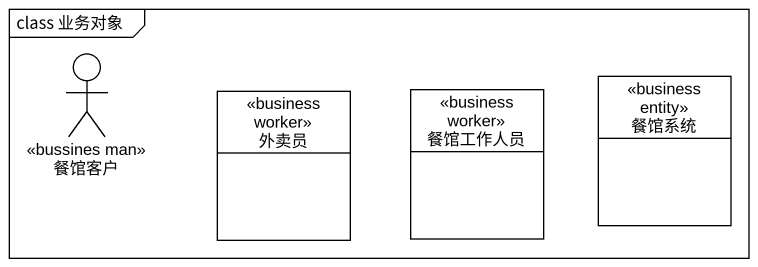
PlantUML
@startuml
mainframe class 业务对象
allowmixing
hide circle
hide empty members
actor 餐馆客户 <<bussines man>>
class 外卖员 <<business worker>>
class 餐馆工作人员 <<business worker>>
class 餐馆系统 <<business entity>>
@enduml
